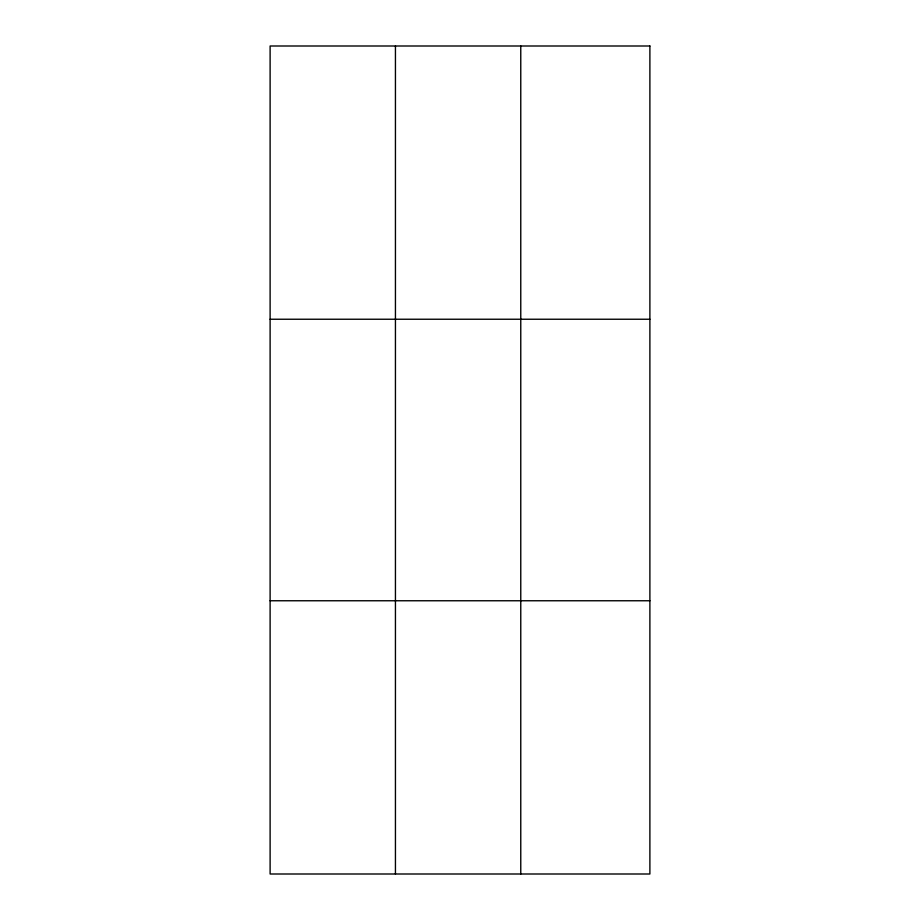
<?xml version="1.0" encoding="UTF-8"?>
<svg xmlns="http://www.w3.org/2000/svg" width="920" height="920" viewBox="0 0 920 920"><rect width="100%" height="100%" fill="white"/><g stroke="black" fill="none" stroke-linecap="round" stroke-linejoin="round"><path stroke-width="1.38" d="M395.439 874L395.439 46M520.766 874L520.766 46M270.112 319.24L649.888 319.24M270.112 600.76L649.888 600.76M649.888 46L649.888 874L270.112 874L270.112 46L649.888 46"/></g></svg>
